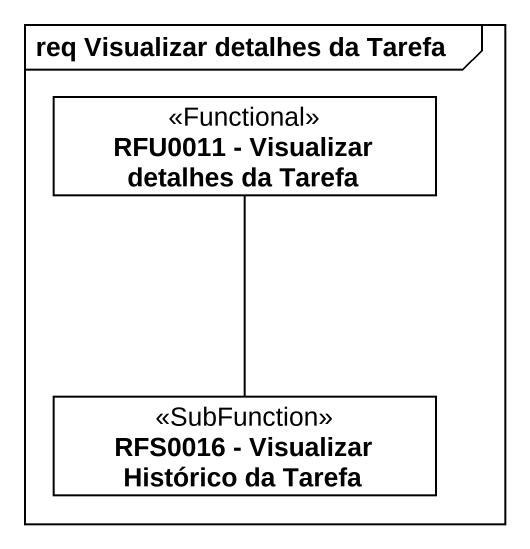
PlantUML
@startuml
mainframe req Visualizar detalhes da Tarefa
hide circle
hide empty members
class "RFU0011 - Visualizar detalhes da Tarefa" as RFU0011_Visualizar_detalhes <<Functional>>
class "RFS0016 - Visualizar Histórico da Tarefa" as RFS0016_Visualizar <<SubFunction>>
RFS0016_Visualizar -up- RFU0011_Visualizar_detalhes
@enduml
